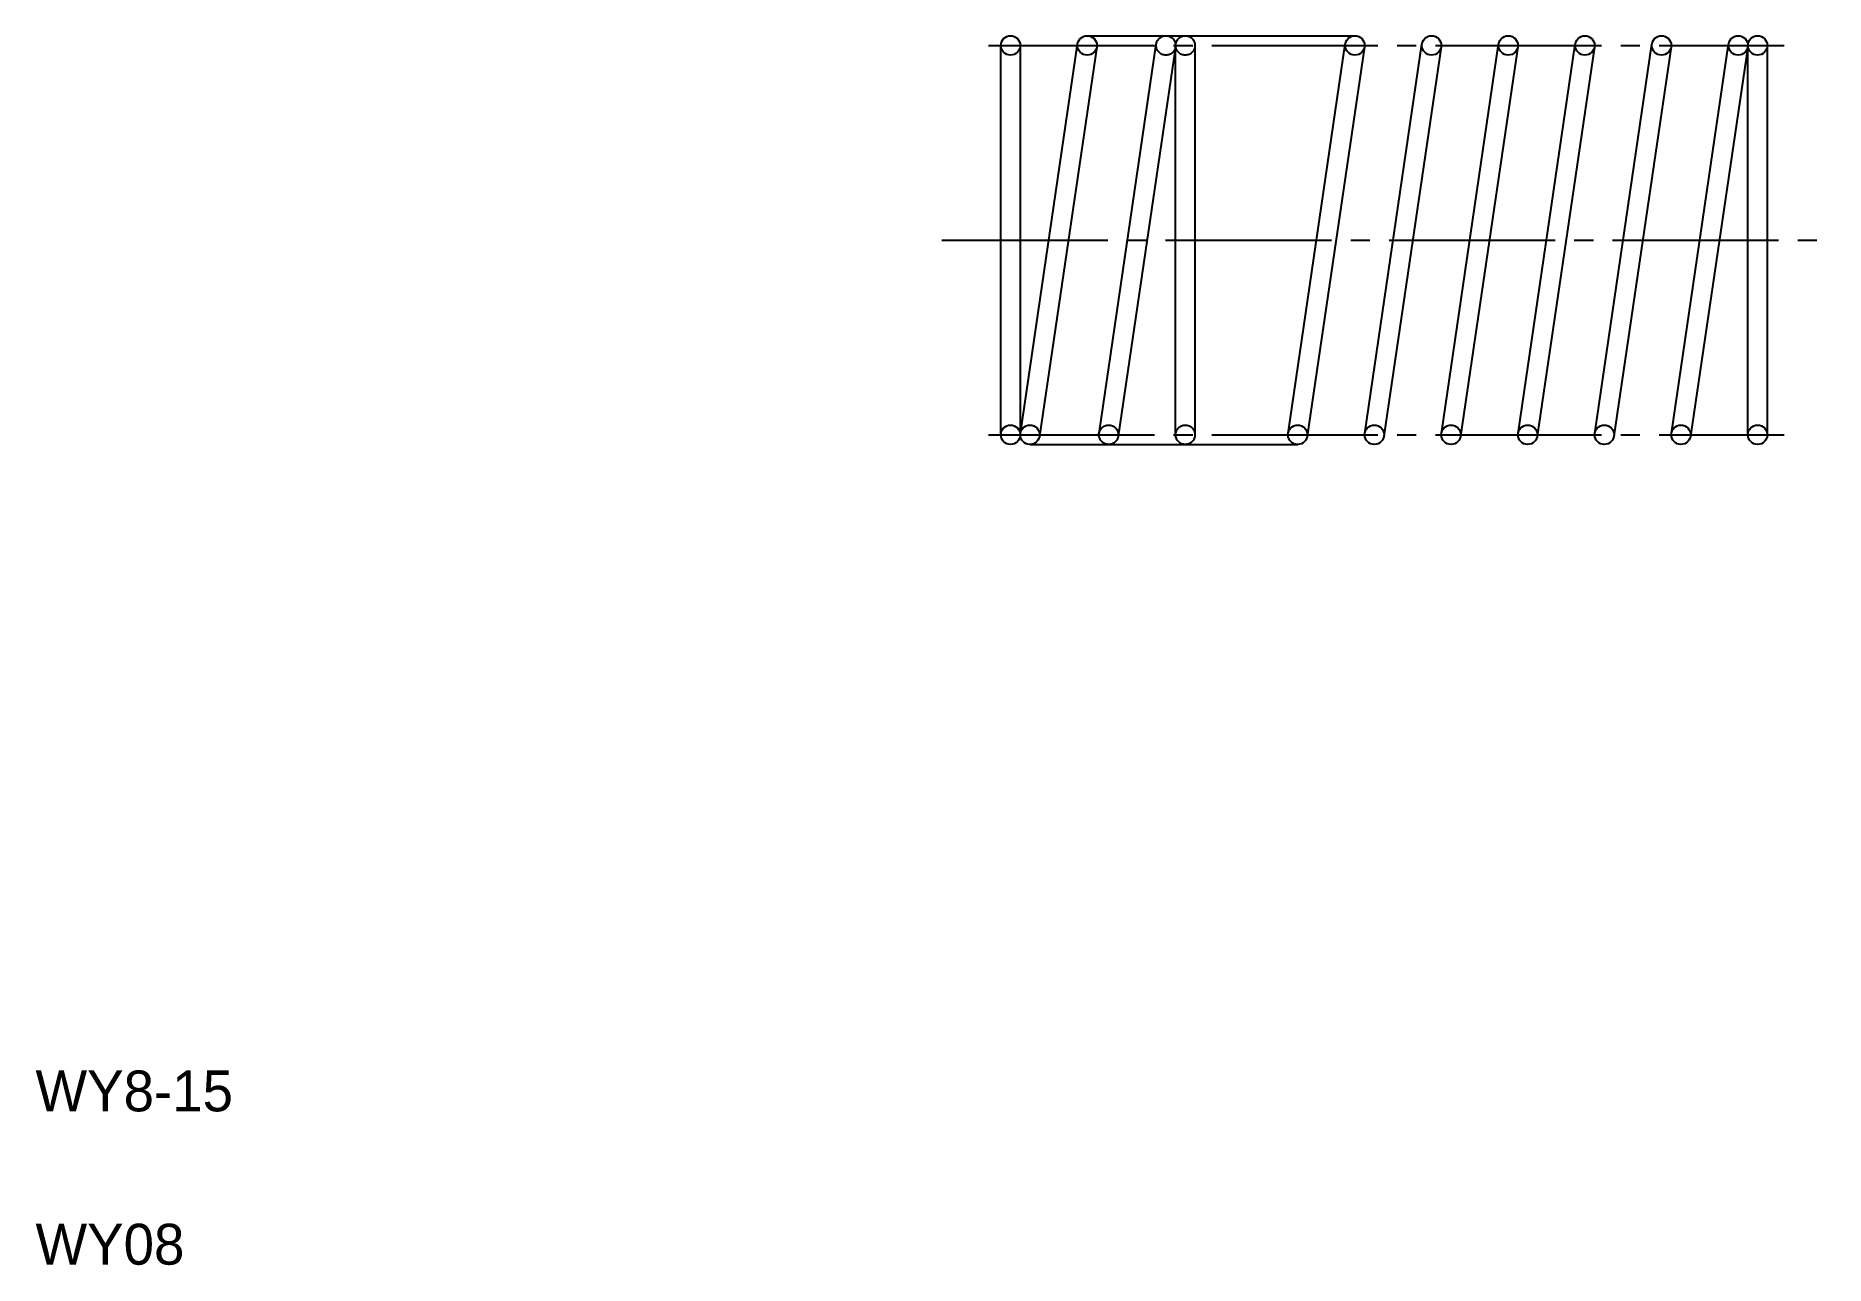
# Model space of a CAD drawing. Extents: x 2 to 37, y 2 to 26.1.
import ezdxf

# ---------------------------------------------------------------- set-up
doc = ezdxf.new("R2010")
doc.units = 0
doc.header["$LTSCALE"] = 0.25
doc.linetypes.add('CENTER', pattern=[17.5, 13, -1.5, 1.5, -1.5])
doc.linetypes.add('PHANTOM', pattern=[63.5, 31.75, -6.35, 6.35, -6.35, 6.35, -6.35])
doc.layers.get('0').update_dxf_attribs({"linetype": 'CONTINUOUS'})
doc.layers.add('CENTER', color=1, linetype='CENTER')

msp = doc.modelspace()

# ---------------------------------------------------------------- linework, layer by layer
at = {"color": 3, "linetype": 'PHANTOM'}
for p, q in [((22.58, 26.053), (27.82, 26.053)), ((22.812, 18.27), (23.932, 25.89)), ((24.308, 25.835), (23.188, 18.215)), ((24.31, 18.243), (24.31, 25.863)), ((24.69, 25.863), (24.69, 18.243)), ((21.46, 18.053), (26.7, 18.053))]:
    msp.add_line(p, q, dxfattribs=at)
at = {"color": 7}
for p, q in [((20.89, 18.243), (20.89, 25.863)), ((21.27, 25.863), (21.27, 18.243)), ((21.272, 18.27), (22.392, 25.89)), ((22.768, 25.835), (21.648, 18.215)), ((26.512, 18.27), (27.632, 25.89)), ((28.008, 25.835), (26.888, 18.215)), ((28.012, 18.27), (29.132, 25.89)), ((29.508, 25.835), (28.388, 18.215)), ((29.512, 18.27), (30.632, 25.89)), ((31.008, 25.835), (29.888, 18.215)), ((31.012, 18.27), (32.132, 25.89)), ((32.508, 25.835), (31.388, 18.215)), ((32.512, 18.27), (33.632, 25.89)), ((34.008, 25.835), (32.888, 18.215)), ((34.012, 18.27), (35.132, 25.89)), ((35.508, 25.835), (34.388, 18.215)), ((35.51, 18.243), (35.51, 25.863)), ((35.89, 25.863), (35.89, 18.243))]:
    msp.add_line(p, q, dxfattribs=at)
for p, q in [((29.228, 23.93), (29.228, 23.93)), ((28.948, 22.025), (28.948, 22.025))]:
    msp.add_line(p, q)
for centre in [(21.08, 25.863), (22.58, 25.863), (27.82, 25.863), (29.32, 25.863), (30.82, 25.863), (32.32, 25.863), (33.82, 25.863), (35.32, 25.863), (35.7, 25.863), (21.08, 18.243), (21.46, 18.243), (26.7, 18.243), (28.2, 18.243), (29.7, 18.243), (31.2, 18.243), (32.7, 18.243), (34.2, 18.243), (35.7, 18.243)]:
    msp.add_circle(centre, 0.19, dxfattribs=at)
at = {"color": 3, "linetype": 'PHANTOM'}
for centre in [(24.12, 25.863), (24.5, 25.863), (23, 18.243), (24.5, 18.243)]:
    msp.add_circle(centre, 0.19, dxfattribs=at)
at = {"layer": 'CENTER', "color": 1, "linetype": 'CENTER'}
for p, q in [((20.646, 25.863), (36.222, 25.863)), ((19.737, 22.053), (37.023, 22.053)), ((20.646, 18.243), (36.222, 18.243))]:
    msp.add_line(p, q, dxfattribs=at)

# ---------------------------------------------------------------- texts
for s, p in [('WY8-15', (2, 5)), ('WY08', (2, 2))]:
    msp.add_text(s, height=0.8).set_placement(p)

doc.saveas('drawing.dxf')
